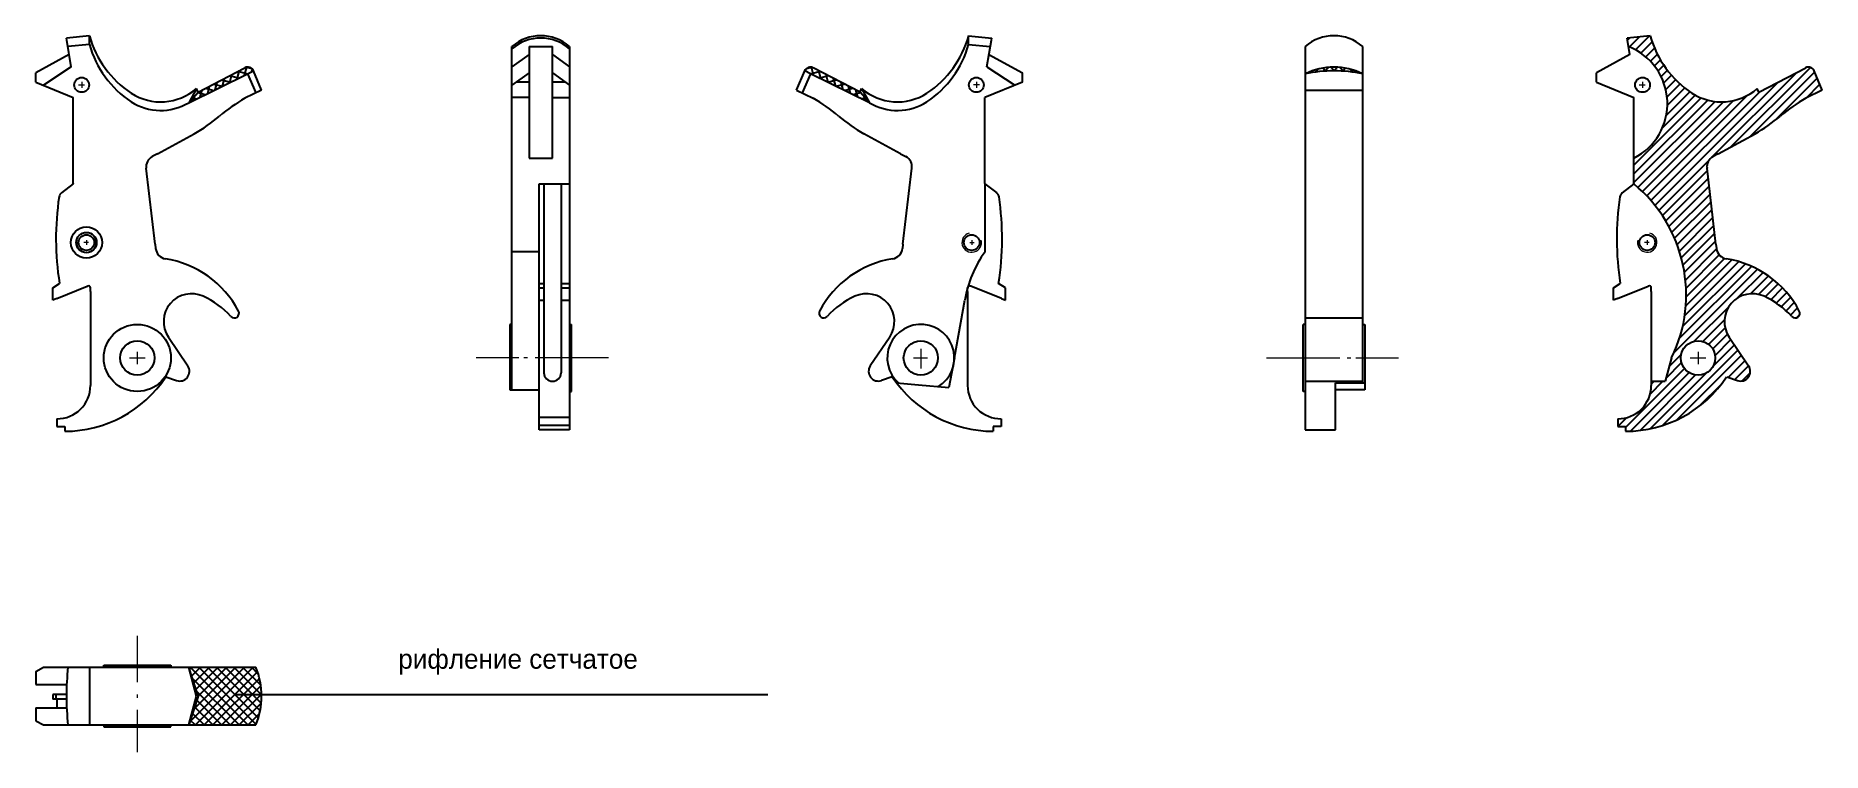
# Model space of a CAD drawing. Header units: millimetres. Extents: x -73 to 156, y -41 to 51.
import ezdxf

# ---------------------------------------------------------------- set-up
doc = ezdxf.new("R2010")
doc.units = ezdxf.units.MM

msp = doc.modelspace()

# ---------------------------------------------------------------- hatches: boundary and pattern name
h = msp.add_hatch()
h.set_pattern_fill('ANSI31', scale=0.25, style=0)
h.paths.add_polyline_path([(150.34, 40.2, -0.039756), (153.59, 42.48), (155.71, 43.54), (154.68, 45.99, 0.438695), (153.58, 46.39), (147.59, 43.27), (147.38, 43.73, -0.33284), (139.01, 43.13, -0.180804), (133.67, 50.5), (130.71, 50.2), (130.76, 49.91), (130.9, 49.1, -0.647648), (131.58, 34.8), (131.58, 31.56), (131.58, 31.5, -0.346271), (136.4, 9.2), (135.6, 6.2), (133.8, 6.2), (133.8, 5.65, -0.416942), (129.51, 1.4), (129.51, 0.4), (130.51, 0.4), (130.51, -0.2, 0.252158), (143.46, 6.77), (144.83, 6.3, 0.72013), (146.27, 8.18), (143.79, 11.87, -0.759392), (148.25, 17.1, -0.097146), (151.8, 14.52, 0.876907), (152.77, 15.21, 0.236177), (143.41, 21.9, -0.336256), (142.15, 23.21), (142.09, 23.77), (140.95, 33.51, -0.306851), (141.72, 35), (142.39, 35.37), (147.1, 37.92, 0.039756)])
h.paths.add_polyline_path([(142, 9.2, -1), (137.6, 9.2, -1)], flags=16)
h = msp.add_hatch()
h.set_pattern_fill('ANSI37', scale=0.25, angle=60, style=0)
h.set_pattern_definition([(75, (-20, 7e-15), (0.766704, -0.205438), []), (345, (-20, 7e-15), (-0.205438, -0.766704), [])])
h.paths.add_polyline_path([(-46.42, 46.39, -0.438695), (-45.32, 45.99), (-46.08, 45.61), (-53.61, 41.91), (-52.41, 43.27)])
h = msp.add_hatch()
h.set_pattern_fill('ANSI37', scale=0.25, angle=60, style=0)
h.paths.add_polyline_path([(26.42, 46.39, 0.438695), (25.32, 45.99), (26.08, 45.61), (33.61, 41.91), (32.41, 43.27)])
h = msp.add_hatch()
h.set_pattern_fill('ANSI37', scale=0.25, style=0)
h.paths.add_polyline_path([(89.44, 45.61, -0.101858), (96.84, 45.61, 0.234454)])
h = msp.add_hatch()
h.set_pattern_fill('ANSI37', scale=0.25, style=0)
h.set_pattern_definition([(45, (0, 25), (-0.561266, 0.561266), []), (135, (0, 25), (-0.561266, -0.561266), [])])
h.paths.add_polyline_path([(-52.41, -34.15), (-53.61, -37.85), (-45, -37.85, 0.191828), (-45, -30.45), (-53.61, -30.45)])

# ---------------------------------------------------------------- linework, layer by layer
at = {"color": 7}
for p, q in [((-66.33, 50.5), (-69.29, 50.2)), ((-66.33, 49.38), (-66.33, 50.5)), ((46.33, 50.5), (49.29, 50.2)), ((46.33, 49.38), (46.33, 50.5)), ((133.67, 50.5), (130.71, 50.2)), ((-68.93, 48.1), (-73.21, 45.75)), ((-69.24, 49.91), (-69.29, 50.2)), ((-68.66, 46.5), (-69.24, 49.91)), ((-66.33, 49.38), (-69.1, 49.1)), ((-10, 48.1), (-12.2, 46.5)), ((-7, 48.1), (-4.8, 46.5)), ((46.33, 49.38), (49.1, 49.1)), ((48.66, 46.5), (49.24, 49.91)), ((48.93, 48.1), (53.21, 45.75)), ((49.24, 49.91), (49.29, 50.2)), ((131.07, 48.1), (126.79, 45.75)), ((130.76, 49.91), (130.71, 50.2)), ((131.07, 48.1), (130.76, 49.91)), ((-68.66, 46.5), (-72.23, 44.15)), ((-52.41, 43.27), (-46.41, 46.39)), ((-46.08, 45.61), (-45.32, 45.99)), ((-44.29, 43.54), (-45.32, 45.99)), ((24.29, 43.54), (25.32, 45.99)), ((26.08, 45.61), (25.32, 45.99)), ((32.41, 43.27), (26.41, 46.39)), ((48.66, 46.5), (52.23, 44.15)), ((147.59, 43.27), (153.59, 46.39)), ((155.71, 43.54), (154.68, 45.99)), ((-73.21, 44.55), (-73.21, 45.75)), ((-73.21, 44.55), (-68.42, 42.6)), ((-53.61, 41.91), (-46.08, 45.61)), ((-52.62, 43.73), (-53.61, 41.91)), ((-52.41, 43.27), (-52.62, 43.73)), ((-44.29, 43.54), (-46.41, 42.48)), ((-46.08, 45.61), (-45, 43.19)), ((-10, 45.75), (-12.2, 44.15)), ((-10, 44.55), (-11.65, 44.55)), ((-7, 45.75), (-4.8, 44.15)), ((-5.35, 44.55), (-7, 44.55)), ((24.29, 43.54), (26.41, 42.48)), ((26.08, 45.61), (25, 43.19)), ((33.61, 41.91), (26.08, 45.61)), ((32.41, 43.27), (32.62, 43.73)), ((32.62, 43.73), (33.61, 41.91)), ((53.21, 44.55), (48.42, 42.6)), ((53.21, 44.55), (53.21, 45.75)), ((89.44, 43.54), (96.84, 43.54)), ((126.79, 44.55), (126.79, 45.75)), ((126.79, 44.55), (131.58, 42.6)), ((147.59, 43.27), (147.38, 43.73)), ((155.71, 43.54), (153.59, 42.48)), ((-68.42, 31.56), (-68.42, 42.6)), ((-53.61, 41.91), (-52.41, 43.27)), ((-10, 42.6), (-12.2, 42.6)), ((-7, 42.6), (-4.8, 42.6)), ((33.61, 41.91), (32.41, 43.27)), ((48.42, 31.56), (48.42, 42.6)), ((131.58, 31.56), (131.58, 42.6)), ((-57.61, 35.37), (-52.9, 37.92)), ((37.61, 35.37), (32.9, 37.92)), ((142.39, 35.37), (147.1, 37.92)), ((-57.61, 35.37), (-58.28, 35)), ((37.61, 35.37), (38.28, 35)), ((142.39, 35.37), (141.72, 35)), ((-57.91, 23.77), (-59.06, 33.52)), ((37.91, 23.77), (39.06, 33.52)), ((142.09, 23.77), (140.94, 33.52)), ((-68.42, 31.5), (-69.92, 30.35)), ((-68.42, 31.56), (-68.42, 31.5)), ((48.42, 31.56), (48.42, 31.5)), ((48.42, 31.5), (49.92, 30.35)), ((48.42, 31.5), (48.42, 22.8)), ((131.58, 31.5), (130.08, 30.35)), ((131.58, 31.56), (131.58, 31.5)), ((-57.91, 23.77), (-57.85, 23.21)), ((37.91, 23.77), (37.85, 23.21)), ((142.09, 23.77), (142.15, 23.21)), ((-8.7, 22.8), (-12.2, 22.8)), ((-71.04, 18.2), (-70.17, 18.75)), ((-70.52, 16.82), (-66.62, 18.38)), ((-66.62, 18.38), (-66.54, 18.41)), ((-8.7, 18.75), (-8.1, 18.75)), ((-5.9, 18.75), (-4.8, 18.75)), ((46.62, 18.38), (46.54, 18.41)), ((50.52, 16.82), (46.62, 18.38)), ((51.04, 18.2), (50.17, 18.75)), ((128.96, 18.2), (129.83, 18.75)), ((129.48, 16.82), (133.38, 18.38)), ((133.38, 18.38), (133.46, 18.41)), ((-71.04, 16.61), (-71.04, 18.2)), ((-70.52, 16.82), (-71.04, 16.61)), ((-66.2, 17.7), (-66.2, 18.18)), ((-66.2, 17.7), (-66.2, 5.65)), ((-8.7, 18.2), (-8.1, 18.2)), ((-8.7, 16.61), (-8.1, 16.61)), ((-5.9, 18.2), (-4.8, 18.2)), ((-5.9, 16.61), (-4.8, 16.61)), ((44.5, 9.2), (45.84, 16.61)), ((46.2, 17.7), (46.2, 18.18)), ((46.2, 17.7), (46.2, 5.65)), ((50.52, 16.82), (51.04, 16.61)), ((51.04, 16.61), (51.04, 18.2)), ((128.96, 16.61), (128.96, 18.2)), ((129.48, 16.82), (128.96, 16.61)), ((133.8, 17.7), (133.8, 18.18)), ((133.8, 17.7), (133.8, 5.65)), ((89.44, 14.33), (96.84, 14.33)), ((-56.21, 11.88), (-53.73, 8.18)), ((-12.2, 13.5), (-12.45, 13.5)), ((-12.45, 13.5), (-12.45, 5.1)), ((-4.8, 13.5), (-4.55, 13.5)), ((-4.55, 4.9), (-4.55, 13.5)), ((36.21, 11.88), (33.73, 8.18)), ((89.19, 4.9), (89.19, 13.5)), ((89.44, 13.5), (89.19, 13.5)), ((96.84, 13.5), (97.09, 13.5)), ((97.09, 13.5), (97.09, 5.1)), ((143.79, 11.88), (146.27, 8.18)), ((44.5, 9.2), (43.81, 5.41)), ((136.4, 9.2), (135.6, 6.2)), ((-56.54, 6.77), (-55.17, 6.3)), ((-12.45, 5.1), (-12.2, 5.1)), ((-4.8, 4.9), (-4.55, 4.9)), ((36.54, 6.77), (35.17, 6.3)), ((37.08, 6.02), (39.89, 5.76)), ((39.89, 5.76), (43.81, 5.41)), ((89.44, 4.9), (89.19, 4.9)), ((89.44, 6.23), (96.84, 6.23)), ((93.34, 6.02), (97.09, 6.02)), ((97.09, 5.1), (96.84, 5.1)), ((133.8, 6.2), (135.6, 6.2)), ((143.46, 6.77), (144.83, 6.3)), ((-70.49, 1.4), (-70.49, 0.4)), ((-70.49, 1.4), (-70.49, 0.8)), ((-70.49, 0.4), (-69.49, 0.4)), ((-69.49, 0.4), (-69.49, -0.2)), ((-8.7, 1.6), (-4.8, 1.6)), ((-8.7, 0.6), (-4.8, 0.6)), ((49.49, 0.4), (49.49, -0.2)), ((50.49, 0.4), (49.49, 0.4)), ((50.49, 1.4), (50.49, 0.4)), ((50.49, 1.4), (50.49, 0.8)), ((129.51, 1.4), (129.51, 0.8)), ((129.51, 1.4), (129.51, 0.4)), ((129.51, 0.4), (130.51, 0.4)), ((130.51, 0.4), (130.51, -0.2)), ((-73.21, -31), (-72.23, -30.45)), ((-73.21, -31), (-73.21, -32.65)), ((-72.23, -30.45), (-45, -30.45)), ((-66.33, -30.45), (-66.33, -37.85)), ((-64.5, -30.45), (-64.5, -30.2)), ((-64.5, -30.2), (-60.2, -30.2)), ((-60.2, -30.2), (-55.9, -30.2)), ((-55.9, -30.2), (-55.9, -30.45)), ((-52.62, -34.15), (-53.61, -30.45)), ((-52.41, -34.15), (-53.61, -30.45)), ((-73.21, -32.65), (-69.26, -32.65)), ((-71.04, -33.95), (-71.04, -34.55)), ((-69.29, -33.95), (-71.04, -33.95)), ((-70.62, -33.95), (-70.62, -34.55)), ((-53.61, -37.85), (-52.62, -34.15)), ((-52.41, -34.15), (-53.61, -37.85)), ((-47.71, -33.93), (20.6, -33.93)), ((-73.21, -35.65), (-69.26, -35.65)), ((-73.21, -35.65), (-73.21, -37.3)), ((-69.29, -34.55), (-71.04, -34.55)), ((-70.49, -34.55), (-70.49, -35.65)), ((-73.21, -37.3), (-72.23, -37.85)), ((-72.23, -37.85), (-45, -37.85)), ((-64.5, -37.85), (-64.5, -38.1)), ((-64.5, -38.1), (-60.2, -38.1)), ((-60.2, -38.1), (-55.9, -38.1)), ((-55.9, -38.1), (-55.9, -37.85))]:
    msp.add_line(p, q, dxfattribs=at)
for p, q in [((-12.2, 5.1), (-12.2, 49.1)), ((-10, 49.1), (-7, 49.1)), ((-10, 49.1), (-10, 34.8)), ((-7, 34.8), (-7, 49.1)), ((-4.8, 49.1), (-4.8, 0)), ((89.44, 49.1), (89.44, 0)), ((96.84, 6.02), (96.84, 49.1)), ((-10, 34.8), (-7, 34.8)), ((-8.7, 0), (-8.7, 31.5)), ((-8.7, 31.5), (-4.8, 31.5)), ((-8.1, 31.5), (-8.1, 7.3)), ((-5.9, 31.5), (-5.9, 7.3)), ((-12.2, 5.1), (-8.7, 5.1)), ((93.34, 0), (93.34, 6.02)), ((96.84, 5.1), (93.34, 5.1)), ((-4.8, 0), (-8.7, 0)), ((89.44, 0), (93.34, 0))]:
    msp.add_line(p, q)
at = {"color": 7, "lineweight": 5}
for p, q in [((-67.74, 44.2), (-66.97, 44.2)), ((-67.32, 44.57), (-67.32, 43.83)), ((47.74, 44.2), (46.97, 44.2)), ((47.32, 44.57), (47.32, 43.83)), ((132.26, 44.2), (133.03, 44.2)), ((132.68, 44.57), (132.68, 43.83)), ((-66.46, 23.99), (-67.05, 23.99)), ((-66.72, 24.29), (-66.72, 23.69)), ((46.46, 23.99), (47.05, 23.99)), ((46.72, 24.29), (46.72, 23.69)), ((133.54, 23.99), (132.95, 23.99)), ((133.28, 24.29), (133.28, 23.69)), ((-61.21, 9.2), (-59.2, 9.2)), ((-60.2, 9.98), (-60.2, 8.39)), ((39.25, 9.2), (41.06, 9.2)), ((40.2, 10.36), (40.2, 7.85)), ((138.79, 9.2), (140.8, 9.2)), ((139.8, 9.98), (139.8, 8.39))]:
    msp.add_line(p, q, dxfattribs=at)
at = {"color": 1, "lineweight": 5}
for p, q in [((-11.29, 9.2), (-16.76, 9.2)), ((-10.2, 9.2), (-10.65, 9.2)), ((0.17, 9.2), (-9.22, 9.2)), ((84.48, 9.2), (93.87, 9.2)), ((94.85, 9.2), (95.29, 9.2)), ((95.94, 9.2), (101.4, 9.2)), ((-60.2, -26.42), (-60.2, -32.37)), ((-60.2, -33.95), (-60.2, -34.35)), ((-60.2, -35.91), (-60.2, -41.35))]:
    msp.add_line(p, q, dxfattribs=at)
at = {"color": 7}
for centre, radius in [((-67.32, 44.2), 0.95), ((47.32, 44.2), 0.95), ((132.68, 44.2), 0.95), ((-66.72, 23.99), 2), ((-66.72, 23.99), 1.3), ((-66.72, 23.99), 1), ((46.72, 23.99), 1), ((133.28, 23.99), 1), ((-60.2, 9.2), 4.3), ((-60.2, 9.2), 2.2), ((40.2, 9.2), 2.2), ((139.8, 9.2), 2.2)]:
    msp.add_circle(centre, radius, dxfattribs=at)
for centre, radius, start, end in [((-53.8, 53.96), 13, 195.4368, 236.4312), ((33.8, 53.96), 13, 303.5688, 344.5632), ((146.2, 53.96), 13, 195.4368, 236.4312), ((-53.8, 52.86), 13, 195.5394, 236.4312), ((33.8, 52.86), 13, 303.5688, 344.4606), ((128.03, 41.8), 7.84, 296.855, 68.571), ((-46.05, 45.68), 0.8, 22.7521, 117.4995), ((26.05, 45.68), 0.8, 62.5005, 157.2479), ((93.14, 38.15), 8.32, 63.6102, 116.3898), ((93.14, 27.64), 18.35, 78.3681, 101.6319), ((153.95, 45.68), 0.8, 22.7521, 117.4995), ((-57.2, 49.02), 7, 237.2595, 310.8976), ((37.2, 49.02), 7, 229.1024, 302.7405), ((142.8, 49.02), 7, 237.2595, 310.8976), ((-57.2, 47.92), 7, 237.2595, 300.8547), ((-33.69, 20.96), 25, 120.5745, 129.6812), ((13.69, 20.96), 25, 50.3188, 59.4255), ((37.2, 47.92), 7, 239.1453, 302.7405), ((166.31, 20.96), 25, 120.5745, 129.6812), ((-65.62, 59.44), 25, 300.5745, 309.6812), ((45.62, 59.44), 25, 230.3188, 239.4255), ((134.38, 59.44), 25, 300.5745, 309.6812), ((-57.57, 33.68), 1.5, 118.4504, 186.685), ((37.57, 33.68), 1.5, 353.315, 61.5496), ((142.43, 33.68), 1.5, 118.4504, 186.685), ((-34.12, 24.46), 36.5, 171.5213, 188.9894), ((-69.43, 29.72), 0.8, 127.4471, 171.5213), ((49.43, 29.72), 0.8, 8.4787, 52.5529), ((14.12, 24.46), 36.5, 351.0106, 8.4787), ((165.88, 24.46), 36.5, 171.5213, 188.9894), ((130.57, 29.72), 0.8, 127.4471, 171.5213), ((119.82, 17.28), 18.45, 334.0102, 50.4081), ((-56.36, 23.38), 1.5, 186.685, 261.0271), ((36.36, 23.38), 1.5, 278.9729, 353.315), ((143.64, 23.38), 1.5, 186.685, 261.0271), ((-58.6, 9.2), 12.86, 27.8732, 81.0271), ((38.6, 9.2), 12.86, 98.9729, 152.1268), ((60.49, 14.14), 14.85, 144.3445, 170.4392), ((141.4, 9.2), 12.86, 27.8732, 81.0271), ((-66.45, 18.18), 0.25, 0, 111.7861), ((46.45, 18.18), 0.25, 68.2139, 180), ((133.55, 18.18), 0.25, 0, 111.7861), ((-53.25, 13.86), 3.57, 65.0767, 213.9277), ((-56.54, 6.77), 11.39, 42.8822, 65.0767), ((36.54, 6.77), 11.39, 114.9233, 137.1178), ((33.25, 13.86), 3.57, 326.0723, 114.9233), ((146.75, 13.86), 3.57, 65.0767, 213.9277), ((143.46, 6.77), 11.39, 42.8822, 65.0767), ((-47.76, 14.93), 0.6, 222.8822, 27.8732), ((27.76, 14.93), 0.6, 152.1268, 317.1178), ((152.24, 14.93), 0.6, 222.8822, 27.8732), ((40.2, 9.2), 4.3, 301.4624, 228.1679), ((-54.76, 7.48), 1.25, 250.9462, 33.9031), ((34.76, 7.48), 1.25, 146.0969, 289.0538), ((145.24, 7.48), 1.25, 250.9462, 33.9031), ((-70.45, 5.65), 4.25, 269.4667, 0), ((-69.49, 15.3), 15.5, 270, 326.6101), ((49.49, 15.3), 15.5, 213.3899, 270), ((50.45, 5.65), 4.25, 180, 270.5333), ((129.55, 5.65), 4.25, 269.4667, 0), ((130.51, 15.3), 15.5, 270, 326.6101), ((-32.8, -34.15), 36.48, 174.1793, 185.8207), ((-54.29, -34.15), 10, 338.2819, 21.7181)]:
    msp.add_arc(centre, radius, start, end, dxfattribs=at)
for centre, radius, start, end in [((-8.5, 44.91), 5.59, 48.5489, 131.4511), ((93.14, 44.91), 5.59, 48.5489, 131.4511), ((-8.5, 44.61), 5.59, 48.5489, 131.4511), ((-7, 7.3), 1.1, 180, 0)]:
    msp.add_arc(centre, radius, start, end)
at = {"color": 7, "lineweight": 5}
for centre, start, end in [((-66.72, 23.99), 165, 75), ((46.72, 23.99), 105, 15), ((133.28, 23.99), 165, 75)]:
    msp.add_arc(centre, 1.25, start, end, dxfattribs=at)

# ---------------------------------------------------------------- texts
at = {"color": 7}
msp.add_text('рифление сетчатое', height=2.5, dxfattribs=at).set_placement((-26.76, -30.64))

doc.saveas('drawing.dxf')
